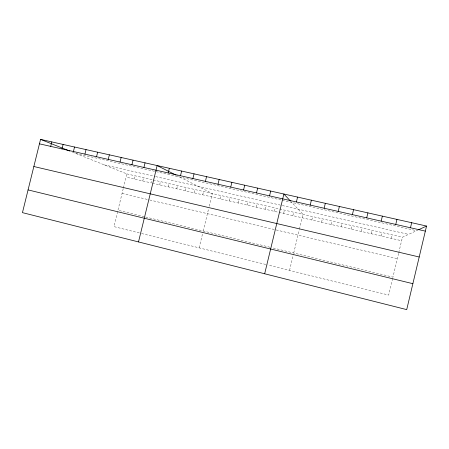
<?xml version="1.0" encoding="UTF-8"?>
<svg xmlns="http://www.w3.org/2000/svg" width="449" height="449" viewBox="0 0 449 449"><rect width="100%" height="100%" fill="white"/><g stroke="black" fill="none" stroke-linecap="round" stroke-linejoin="round"><path stroke-width="0.34" stroke-dasharray="2.25 1.68" d="M361.075 231.381L361.9 227.912M371.11 233.699L371.94 230.214M381.207 236.028L382.037 232.537M391.371 238.38L392.207 234.872M392.628 278.464L388.677 295.083L267.744 264.949M398.605 253.348L392.948 277.134L271.903 247.702M398.763 252.686L402.439 237.224L418.019 230.006M283.616 213.488L284.43 210.11M292.871 215.627L293.691 212.237M289.549 270.382L293.399 254.342M293.725 253.006L299.303 229.787M299.466 229.119L303.008 214.375L290.593 201.158M311.847 220.01L312.667 216.598M321.568 222.255L322.393 218.831M331.351 224.517L332.176 221.076M341.195 226.79L342.02 223.344M351.101 229.08L351.926 225.617M199.132 247.848L202.897 232.352M203.223 230.999L208.572 208.948M209.228 206.259L212.315 193.536L176.334 175.29M220.336 198.873L221.138 195.562M229.214 200.928L230.017 197.605M238.144 202.987L238.952 199.659M247.13 205.064L247.938 201.724M256.171 207.152L256.98 203.801M265.264 209.251L266.072 205.889M274.412 211.367L275.226 207.994M142.754 180.958L143.54 177.731M159.642 184.859L160.433 181.615M168.162 186.823L168.953 183.574M176.732 188.804L177.523 185.544M185.347 190.797L186.144 187.525M194.019 192.795L194.815 189.517M202.74 194.81L203.537 191.521M117.61 211.625L113.939 226.616L140.924 233.345M123.228 188.664L117.941 210.267L144.954 216.833M123.396 187.985L126.843 173.898L70.925 151.532M134.386 179.022L135.171 175.812M75.617 153.406L281.54 200.091M282.225 200.248L416.532 230.696M104.269 164.867L155.079 176.474M155.752 176.625L281.635 205.384M282.314 205.541L408.573 234.384M126.843 173.898L151.964 179.667L151.173 182.9L126.062 177.102M153.266 179.97L402.439 237.224M152.475 183.203L278.352 212.276M279.014 212.428L401.602 240.743M122.061 193.429L149.102 199.839M149.753 199.99L275.523 229.793M276.18 229.95L397.343 258.658M145.605 216.99L271.247 247.545M141.575 233.508L267.093 264.787"/><path stroke-width="0.67" d="M426.55 226.049L406.715 309.619L22.45 212.641L40.55 139.381L426.55 226.049L418.535 229.765M366.715 217.86L367.905 212.882M381.167 221.133L382.363 216.132M395.76 224.433L396.955 219.404M410.481 227.766L411.682 222.71M296.402 201.955L297.575 197.089M310.208 205.081L311.382 200.192M324.144 208.235L325.323 203.324M338.204 211.412L339.388 206.478M352.398 214.622L353.582 209.666M218.012 184.225L219.163 179.488M230.73 187.104L231.886 182.345M243.56 190.006L244.716 185.224M256.502 192.93L257.659 188.131M269.552 195.882L270.713 191.061M264.669 273.772L283.886 194.019L290.183 200.72M138.5 241.927L157.144 165.558L175.744 174.992M168.201 172.955L169.34 168.296M180.498 175.739L181.637 171.058M192.896 178.545L194.041 173.847M205.401 181.374L206.546 176.653M84.934 154.119L86.045 149.596M96.541 156.746L97.657 152.205M108.237 159.389L109.36 154.832M120.035 162.061L121.157 157.481M131.927 164.749L133.05 160.153M143.916 167.466L145.044 162.841M50.686 146.374L51.787 141.906M62.007 148.933L63.118 144.449M73.428 151.515L74.534 147.014M39.45 143.832L425.343 231.128M33.849 166.512L419.203 256.996M28.068 189.91L412.872 283.684M40.55 139.381L69.73 151.055"/></g></svg>
